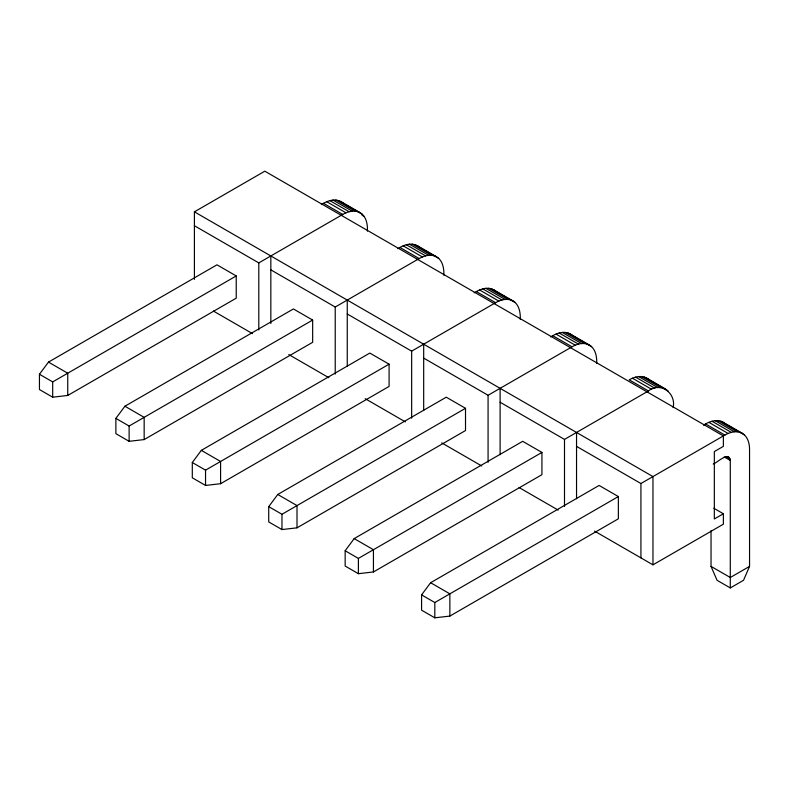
<?xml version="1.0" encoding="UTF-8"?>
<svg xmlns="http://www.w3.org/2000/svg" width="789" height="789" viewBox="0 0 789 789"><rect width="100%" height="100%" fill="white"/><g stroke="black" fill="none" stroke-linecap="round" stroke-linejoin="round"><path stroke-width="1.18" d="M703.502 425.163C709.163 421.573 716.688 418.712 723.069 422.214L742.321 433.339C747.755 436.603 749.55 443.339 749.55 449.306L749.55 566.394L743.534 580.29L730.289 587.933L717.053 580.29L711.037 566.394L711.037 530.652M39.45 374.262L48.474 362.102L216.975 264.818L236.236 275.943L236.236 298.173L67.736 395.457L52.685 397.192L39.45 389.549L39.45 374.262L52.685 381.906L236.236 275.943M115.875 418.387L124.899 406.227L293.4 308.943L312.661 320.058L312.661 342.298L144.16 439.581L129.12 441.317L115.875 433.674L115.875 418.387L129.12 426.03L312.661 320.058M192.299 462.512L201.333 450.351L369.824 353.068L389.085 364.183L389.085 386.423L220.585 483.706L205.544 485.442L192.299 477.799L192.299 462.512L205.544 470.155L389.085 364.183M268.724 506.637L277.758 494.476L446.249 397.192L465.51 408.308L465.51 430.547L297.009 527.831L281.969 529.567L268.724 521.923L268.724 506.637L281.969 514.28L465.51 408.308M345.158 550.761L354.182 538.601L522.683 441.317L541.935 452.432L541.935 474.672L373.434 571.956L358.393 573.692L345.158 566.048L345.158 550.761L358.393 558.405L541.935 452.432M421.582 594.886L430.607 582.726L599.107 485.442L618.359 496.557L618.359 518.797L449.868 616.081L434.818 617.817L421.582 610.173L421.582 594.886L434.818 602.53L618.359 496.557M194.41 279.365L194.41 211.837L264.818 171.183L723.375 435.932L723.375 446.357L714.341 451.564L714.341 518.965L723.375 513.757L723.375 524.182L652.967 564.835L594.581 531.125M321.379 204.548C327.041 200.958 334.566 198.098 340.937 201.599L360.188 212.714C366.421 216.492 367.704 224.451 367.418 231.157M194.41 225.733L258.802 262.905L342.751 214.44C347.919 211.462 354.646 209.647 360.188 212.714M397.804 248.673C403.465 245.083 410.99 242.223 417.361 245.724L436.623 256.839C442.846 260.617 444.128 268.576 443.842 275.272M270.834 269.858L335.226 307.029L419.176 258.565C424.344 255.587 431.08 253.772 436.623 256.839M474.228 292.798C479.89 289.208 487.415 286.348 493.786 289.849L513.047 300.964C519.27 304.741 520.553 312.7 520.276 319.397M347.259 313.983L411.651 351.154L495.6 302.69C500.768 299.712 507.505 297.887 513.047 300.964M550.653 336.913C556.314 333.323 563.839 330.463 570.21 333.964L589.472 345.089C595.695 348.866 596.977 356.815 596.701 363.522M423.683 358.107L488.075 395.279L572.025 346.815C577.193 343.836 583.929 342.012 589.472 345.089M500.108 402.232L564.5 439.404L648.45 390.94C660.58 381.284 676.42 393.336 673.125 407.647M576.542 446.357L640.924 483.529L724.874 435.064C730.042 432.086 736.778 430.261 742.321 433.339M713.246 464.011C717.132 462.857 728.701 450.815 730.289 460.431L730.289 587.933M749.55 566.394L730.289 577.509L711.037 566.394M665.896 389.214L646.645 378.089C641.092 375.022 634.366 376.836 629.198 379.825L648.45 390.94M338.511 200.544L362.319 214.292M414.935 244.669L438.743 258.407M491.36 288.784L515.178 302.532M567.784 332.909L591.602 346.657M644.219 377.034L668.027 390.782M720.643 421.158L744.451 434.907M335.828 200.021L355.08 211.136M362.092 215.18L364.114 216.354M412.252 244.146L431.514 255.261M488.677 288.271L507.938 299.386M565.102 332.396L584.363 343.511M641.526 376.511L660.788 387.636M717.96 420.636L737.212 431.761M332.928 200.041L352.19 211.156M409.363 244.166L428.614 255.281M485.787 288.291L505.039 299.406M562.212 332.416L581.463 343.531M638.636 376.54L657.898 387.655M715.061 420.665L734.322 431.78M329.871 200.613L349.132 211.728M406.305 244.728L425.557 255.853M482.73 288.853L501.982 299.978M559.154 332.978L578.406 344.103M635.579 377.103L654.84 388.227M712.003 421.227L731.265 432.342M326.715 201.708L345.967 212.823M403.14 245.833L422.391 256.948M479.564 289.957L498.816 301.073M555.989 334.082L575.25 345.197M632.413 378.207L651.675 389.322M708.838 422.332L728.099 433.447M323.49 203.325L342.751 214.44M399.915 247.45L419.176 258.565M476.339 291.575L495.6 302.69M552.764 335.7L572.025 346.815M705.622 423.949L724.874 435.064M727.537 456.545L729.569 457.719M726.058 456.575L730.111 458.912M724.213 456.92L730.289 460.431M713.818 508.244L723.375 513.757M194.41 211.837L652.967 476.586L652.967 564.835M213.405 311.053L252.46 333.609M288.784 354.567L328.895 377.724M365.208 398.692L405.319 421.849M441.732 442.876L481.744 465.974M519.113 487.553L558.168 510.098M48.474 362.102L67.736 373.217L67.736 395.457M124.899 406.227L144.16 417.342L144.16 439.581M201.333 450.351L220.585 461.466L220.585 483.706M277.758 494.476L297.009 505.591L297.009 527.831M354.182 538.601L373.434 549.716L373.434 571.956M430.607 582.726L449.868 593.841L449.868 616.081M723.069 422.214L725.19 423.792M646.645 378.089L648.765 379.667M570.21 333.964L572.341 335.542M493.786 289.849L495.916 291.417M417.361 245.724L419.492 247.292M340.937 201.599L343.067 203.167M640.924 483.529L640.924 557.882M576.542 432.461L576.542 498.766M564.5 439.404L564.5 506.439M500.108 388.336L500.108 454.642M488.075 395.279L488.075 462.324M434.818 602.53L434.818 617.817M423.683 344.211L423.683 410.517M411.651 351.154L411.651 418.2M358.393 558.405L358.393 573.692M347.259 300.086L347.259 366.392M335.226 307.029L335.226 374.075M281.969 514.28L281.969 529.567M270.834 255.961L270.834 323.49M258.802 262.905L258.802 329.95M205.544 470.155L205.544 485.442M129.12 426.03L129.12 441.317M52.685 381.906L52.685 397.192"/></g></svg>
